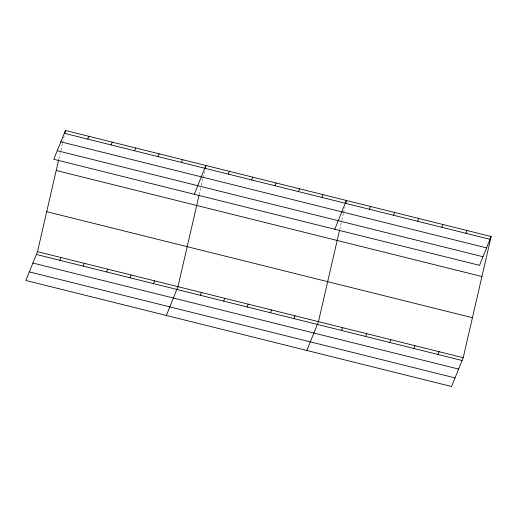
<?xml version="1.0" encoding="UTF-8"?>
<svg xmlns="http://www.w3.org/2000/svg" width="517" height="517" viewBox="0 0 517 517"><rect width="100%" height="100%" fill="white"/><g stroke="black" fill="none" stroke-linecap="round" stroke-linejoin="round"><path stroke-width="0.39" stroke-dasharray="2.58 1.94" d="M58.867 158.945L60.289 152.793M60.819 150.486L62.415 143.571M62.589 142.802L64.186 135.881M199.181 194.709L200.777 187.787M201.307 185.48L202.903 178.559M203.078 177.79L204.499 171.638M339.669 229.697L341.44 222.006M341.795 220.468L343.391 213.547M343.566 212.778L344.807 207.395"/><path stroke-width="0.78" d="M491.15 236.528L479.511 265.324L53.794 159.294L65.433 130.497L491.15 236.528L463.206 357.706L451.567 386.503L25.85 280.472L37.489 251.676L58.692 159.714M64.722 133.573L65.433 130.497M199 195.478L177.971 286.664L166.338 315.46M205.21 168.561L205.915 165.485L194.282 194.282M339.488 230.466L318.459 321.652L306.827 350.455M345.699 203.549L346.403 200.473L334.77 229.277M87.722 139.099L88.846 136.326M59.778 260.277L60.903 257.505M111.142 144.928L112.26 142.156M83.192 266.106L84.316 263.334M134.556 150.764L135.674 147.991M106.612 271.942L107.73 269.17M157.969 156.593L159.087 153.82M130.025 277.771L131.144 274.999M181.383 162.428L182.501 159.656M153.439 283.607L154.557 280.834M228.21 174.087L229.335 171.314M200.266 295.265L201.391 292.493M251.624 179.922L252.748 177.15M223.68 301.101L224.805 298.328M275.044 185.752L276.162 182.979M247.1 306.93L248.218 304.158M298.458 191.587L299.576 188.815M270.514 312.766L271.632 309.993M321.871 197.416L322.989 194.644M293.927 318.595L295.045 315.822M369.409 209.256L370.527 206.483M341.466 330.434L342.584 327.662M393.534 215.266L394.652 212.493M365.59 336.444L366.708 333.672M417.658 221.276L418.776 218.504M389.715 342.454L390.833 339.682M441.783 227.286L442.901 224.507M413.839 348.458L414.957 345.686M465.907 233.29L467.025 230.517M437.964 354.468L439.082 351.696M64.308 133.27L490.032 239.3M60.838 141.858L486.562 247.889M57.264 150.706L482.981 256.736M56.211 170.481L481.928 276.517M46.704 211.686L472.428 317.716M37.489 251.676L463.206 357.706M36.364 254.448L462.088 360.478M32.894 263.037L458.618 369.067M29.32 271.884L455.038 377.914"/></g></svg>
